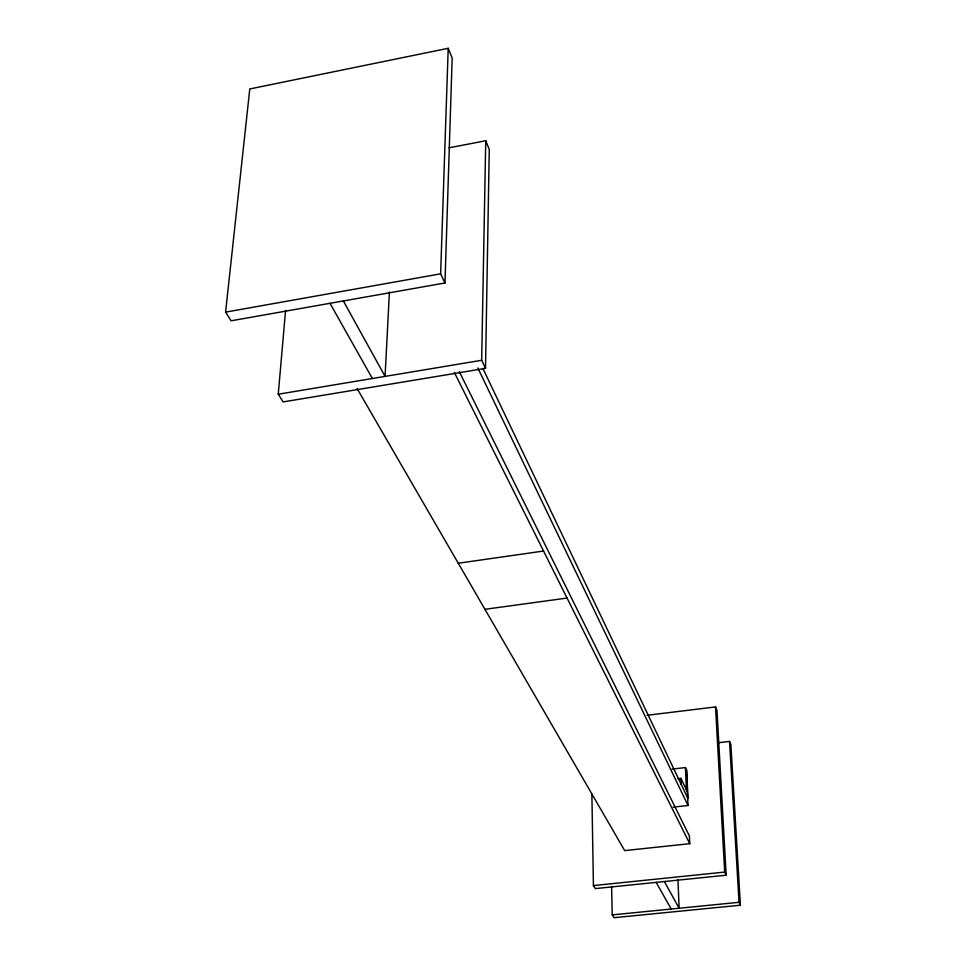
<?xml version="1.0" encoding="UTF-8"?>
<svg xmlns="http://www.w3.org/2000/svg" width="966" height="966" viewBox="0 0 966 966"><rect width="100%" height="100%" fill="white"/><g stroke="black" fill="none" stroke-linecap="round" stroke-linejoin="round"><path stroke-width="1.45" d="M285.586 310.376L278.244 394.225L283.171 401.904L485.512 368.348L489.255 149.428L485.741 140.746L449.081 147.81M485.512 368.348L481.672 360.282L485.741 140.746M444.976 282.978L452.16 58.032L448.212 48.3L249.783 88.957L225.585 312.127L231.14 320.797L444.976 282.978L440.629 273.837L448.212 48.3M389.419 292.046L385.072 376.402L343.353 300.945M225.585 312.127L440.629 273.837M278.244 394.225L481.672 360.282M458.258 563.238L543.568 551.031M484.944 609.317L567.054 598.063M647.148 715.275L715.528 706.931L716.977 710.493L726.166 875.208L595.37 888.599L593.426 885.581L591.88 794.137M717.823 742.794L729.535 741.417L730.876 744.738L740.415 905.214L614.038 917.7L612.227 914.887L611.599 886.341M672.082 769.105L685.425 767.559L686.693 770.288L687.985 798.604L482.867 368.408M678.011 778.717L680.958 778.379L687.394 791.939M673.133 807.129L688.009 805.475L686.379 769.612M459.357 371.741L689.398 835.964L689.748 843.68L624.688 850.611L357.034 388.441M593.426 885.581L724.681 872.081L726.166 875.208M612.227 914.887L739.038 902.304L740.415 905.214M329.998 303.312L372.357 378.515M656.18 882.369L671.201 909.03M664.354 881.535L679.134 908.245L677.939 879.821M454.37 372.478L689.748 843.68M477.844 367.974L688.009 805.475M729.535 741.417L739.038 902.304M715.528 706.931L724.681 872.081M685.425 767.559L686.44 789.922M680.958 778.379L681.223 784.44"/></g></svg>
